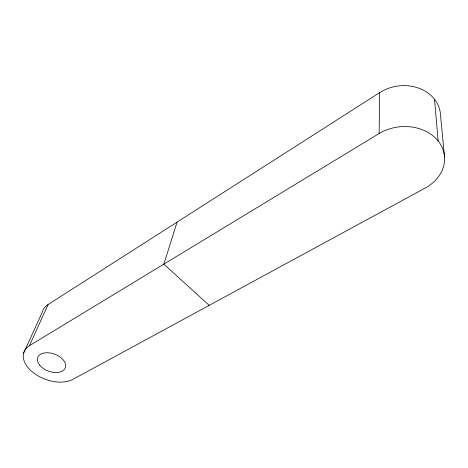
<?xml version="1.0" encoding="UTF-8"?>
<svg xmlns="http://www.w3.org/2000/svg" width="468" height="468" viewBox="0 0 468 468"><rect width="100%" height="100%" fill="white"/><g stroke="black" fill="none" stroke-linecap="round" stroke-linejoin="round"><path stroke-width="0.7" d="M379.115 133.561A41.652 33.678 -5.9 0 1 437.679 140.418A41.652 33.678 -5.9 0 1 425.09 188.13L72.944 379.343A29.472 18.076 20.4 0 1 33.392 372.733A29.472 18.076 20.4 0 1 29.455 345.676L379.115 133.561L379.683 92.623A38.809 32.514 -9 0 1 419.147 88.288A38.809 32.514 -9 0 1 440.552 115.391L444.6 157.786M177.097 222.089L163.841 264.151L209.208 305.352M29.455 345.676L48.081 304.545L379.683 92.623M23.529 353.363L42.249 312.296A27.951 18.17 20.9 0 1 48.081 304.545M434.509 99.234L438.147 140.979M39.844 365.391A14.736 9.032 20.4 0 0 64.309 369.504A14.736 9.032 20.4 0 0 50.421 353.03A14.736 9.032 20.4 0 0 39.844 365.391"/></g></svg>
